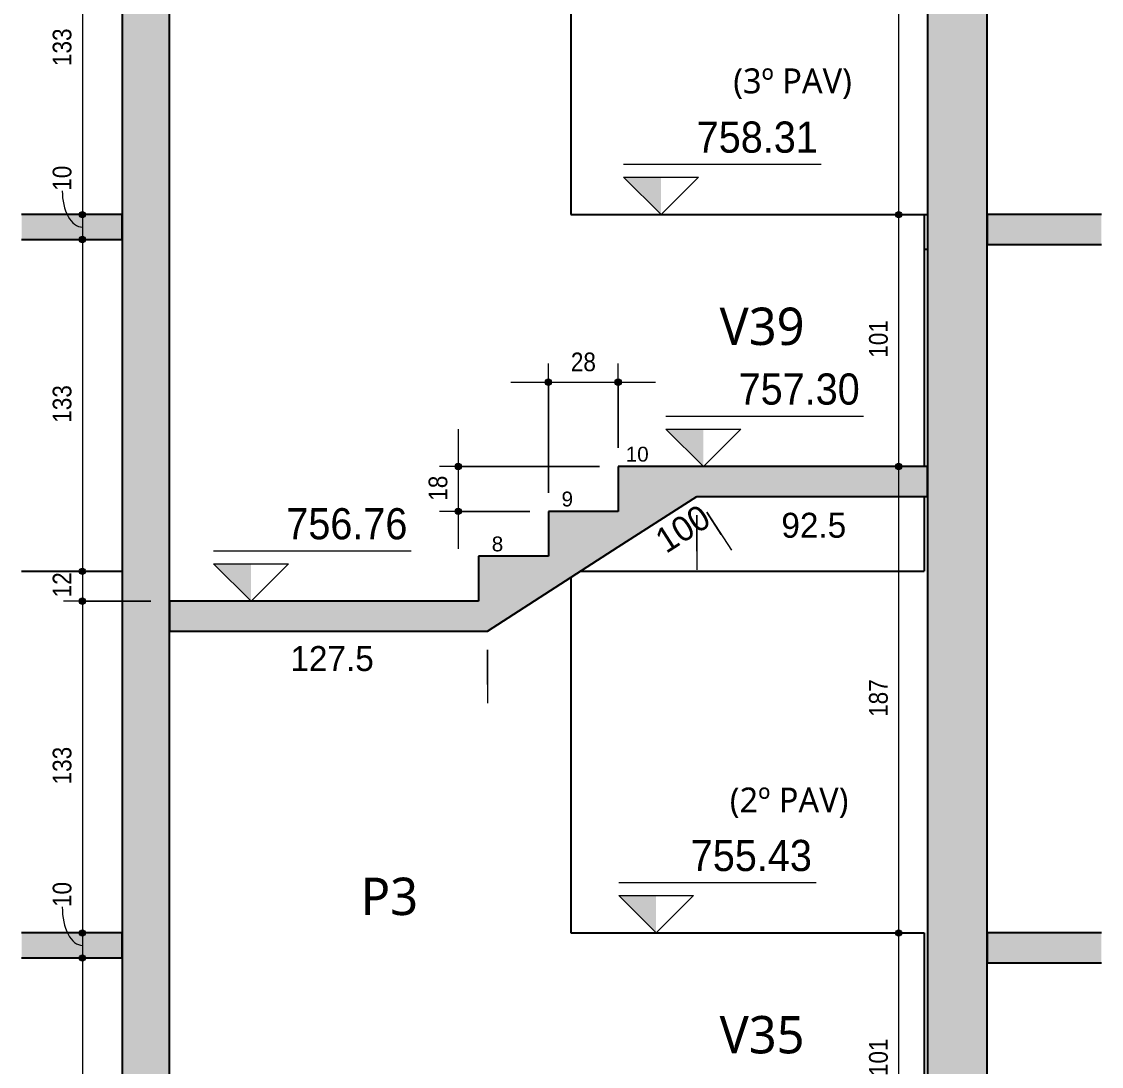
# Model space of a CAD drawing. Header units: centimetres. Extents: x -2136 to 34701, y -1430 to 84208.
# Drawn here: x 29705 to 30138.1, y 75489.5 to 75908.4 of the extents above; entities that cross this region are included whole.
import ezdxf

# ---------------------------------------------------------------- set-up
doc = ezdxf.new("R2010")
doc.units = ezdxf.units.CM
for name, color, linetype, lineweight in [('A-ANNO-DIMS', 7, 'Continuous', 9), ('A-ANNO-DIMS-50', 7, 'Continuous', 9), ('A-FLOR', 7, 'Continuous', 18), ('G-ANNO-DIMS', 7, 'Continuous', 9), ('G-ANNO-TEXT', 7, 'Continuous', 9), ('S-BEAM', 7, 'Continuous', 18), ('S-BEAM-IDEN', 7, 'Continuous', 9), ('S-COLS', 7, 'Continuous', 18), ('S-COLS-IDEN', 7, 'Continuous', 9), ('S-STRS', 7, 'Continuous', 18), ('S-STRS-ANNO', 7, 'Continuous', 18)]:
    doc.layers.add(name, color=color, linetype=linetype, lineweight=lineweight)
doc.styles.add('Arial', font='arial.ttf', dxfattribs={"height": 5.953125})
doc.styles.add('Fira Sans', font='FiraSans-Regular.ttf', dxfattribs={"width": 0.95, "height": 12.5})
doc.styles.add('Fira Sans_1', font='FiraSans-Regular.ttf', dxfattribs={"height": 10})
doc.styles.add('Fira Sans_2', font='FiraSans-Regular.ttf', dxfattribs={"width": 0.9, "height": 7.5})
doc.styles.add('Gadugi', font='gadugi.ttf', dxfattribs={"height": 15})
doc.styles.add('Gadugi_1', font='gadugi.ttf', dxfattribs={"height": 10})
doc.dimstyles.new('PED_R80_1_5mm_ACIMA_As_ESQ__R00_1', dxfattribs={"dimscale": 30.48, "dimtxt": 10.229846, "dimasz": 0.328084, "dimexe": 0.246063, "dimexo": 0.246063, "dimgap": 0.049213, "dimtad": 1, "dimdec": 1, "dimrnd": 0.5, "dimdsep": 46, "dimtxsty": 'Fira Sans_2', "dimblk1": 'DOTSMALL', "dimblk2": 'DOTSMALL', "dimsah": 1, "dimcen": 0.09, "dimdle": 0.492126, "dimazin": 0, "dimtfac": 1, "dimtdec": 4, "dimtix": 1, "dimtmove": 1, "dimatfit": 3, "dimfxl": 1, "dimtvp": 1, "dimtolj": 1, "dimtzin": 0, "dimarcsym": 2})
doc.dimstyles.new('PED_R80_1_5mm_ACIMA_As_ESQ__R00_4', dxfattribs={"dimscale": 30.48, "dimtxt": 10.229846, "dimasz": 0.328084, "dimexe": 0.246063, "dimexo": 0.246063, "dimgap": 0.049213, "dimtad": 1, "dimdec": 1, "dimrnd": 0.5, "dimdsep": 46, "dimtxsty": 'Fira Sans_2', "dimblk1": 'DOTSMALL', "dimblk2": 'DOTSMALL', "dimsah": 1, "dimcen": 0.09, "dimdle": 0.492126, "dimazin": 0, "dimtfac": 1, "dimtdec": 4, "dimtix": 1, "dimtmove": 0, "dimatfit": 3, "dimfxl": 1, "dimtvp": 1, "dimtolj": 1, "dimtzin": 0, "dimarcsym": 2})
doc.dimstyles.new('PED_R80_2_0mm_ACIMA_As_ESQ__SEM_LINHA_R00_1', dxfattribs={"dimscale": 30.48, "dimtxt": 13.639794, "dimasz": 0.04101, "dimexe": 0.246063, "dimexo": 0.246063, "dimgap": 0.049213, "dimtad": 0, "dimjust": 2, "dimdec": 1, "dimrnd": 0.5, "dimdsep": 46, "dimtxsty": 'Fira Sans_1', "dimblk1": 'NONE', "dimblk2": 'DOTSMALL', "dimsah": 1, "dimcen": 0.09, "dimdle": 0.492126, "dimse1": 1, "dimsd1": 1, "dimsd2": 1, "dimazin": 0, "dimtfac": 1, "dimtdec": 4, "dimtix": 1, "dimtmove": 2, "dimatfit": 3, "dimfxl": 1, "dimtvp": 1, "dimtolj": 1, "dimtzin": 0, "dimarcsym": 2})

# ---------------------------------------------------------------- blocks, each defined once
blk = doc.blocks.new('Elevações de ponto - SIMBOLO DE NÍVEL-CORTE-2219088-CT 009 K - CORTE E2-E2')
at = {"layer": 'G-ANNO-DIMS'}
blk.add_hatch(color=256, dxfattribs=at).paths.add_polyline_path([(375.2, 73817.56), (375.2, 73802.56), (360.2, 73817.56)], flags=0)
for p, q in [((439.39, 73822.65), (360.2, 73822.65)), ((375.2, 73802.56), (360.2, 73817.56)), ((360.2, 73817.56), (390.2, 73817.56)), ((390.2, 73817.56), (375.2, 73802.56))]:
    blk.add_line(p, q, dxfattribs=at)
blk = doc.blocks.new('DIMBLOCK888-CT 009 K - CORTE E2-E2')
at = {"layer": 'A-ANNO-DIMS-50', "true_color": 0x000032}
h = blk.add_hatch(color=178, dxfattribs=at)
edge = h.paths.add_edge_path(flags=0)
edge.add_arc((29729.35, 75964), 1.25, 0, 360)
h = blk.add_hatch(color=178, dxfattribs=at)
edge = h.paths.add_edge_path(flags=0)
edge.add_arc((29729.35, 75831), 1.25, 0, 360)
at = {"layer": 'A-ANNO-DIMS-50', "color": 178, "true_color": 0x000032}
for p, q in [((29756.76, 75964), (29721.85, 75964)), ((29729.35, 75964), (29729.35, 75831)), ((29729.35, 75964), (29756.76, 75964)), ((29723.61, 75831), (29736.85, 75831)), ((29729.35, 75831), (29723.61, 75831))]:
    blk.add_line(p, q, dxfattribs=at)
for centre in [(29729.35, 75964), (29729.35, 75831)]:
    blk.add_circle(centre, 1.25, dxfattribs=at)
at = {"layer": 'A-ANNO-DIMS-50', "color": 0, "insert": (29717.46, 75890.55), "char_height": 7.5, "width": 16.6825, "attachment_point": 1, "rotation": 90, "line_spacing_factor": 1.049215, "style": 'Fira Sans_2'}
blk.add_mtext('133', dxfattribs=at)
blk = doc.blocks.new('_DotSmall')
at = {"color": 0, "linetype": 'ByBlock', "const_width": 0.5}
blk.add_lwpolyline([(-0.0625, 0, 1), (0.0625, 0, 1)], format="xyb", close=True, dxfattribs=at)
blk = doc.blocks.new('DIMBLOCK889-CT 009 K - CORTE E2-E2')
at = {"layer": 'A-ANNO-DIMS-50', "true_color": 0x000032}
h = blk.add_hatch(color=178, dxfattribs=at)
edge = h.paths.add_edge_path(flags=0)
edge.add_arc((29729.35, 75831), 1.25, 0, 360)
h = blk.add_hatch(color=178, dxfattribs=at)
edge = h.paths.add_edge_path(flags=0)
edge.add_arc((29729.35, 75821), 1.25, 0, 360)
at = {"layer": 'A-ANNO-DIMS-50', "color": 178, "true_color": 0x000032}
for p, q in [((29723.61, 75831), (29736.85, 75831)), ((29729.35, 75831), (29723.61, 75831)), ((29729.35, 75831), (29729.35, 75821)), ((29723.61, 75821), (29736.85, 75821)), ((29729.35, 75821), (29723.61, 75821))]:
    blk.add_line(p, q, dxfattribs=at)
for centre in [(29729.35, 75831), (29729.35, 75821)]:
    blk.add_circle(centre, 1.25, dxfattribs=at)
blk.add_ellipse((29729.35, 75840.55), major_axis=(0, 14.55), ratio=0.55396, start_param=1.570796, end_param=3.141593, dxfattribs=at)
at = {"layer": 'A-ANNO-DIMS-50', "color": 0, "insert": (29717.46, 75840.55), "char_height": 7.5, "width": 11.4889, "attachment_point": 1, "rotation": 90, "line_spacing_factor": 1.049215, "style": 'Fira Sans_2'}
blk.add_mtext('10', dxfattribs=at)
blk = doc.blocks.new('DIMBLOCK890-CT 009 K - CORTE E2-E2')
at = {"layer": 'A-ANNO-DIMS-50', "true_color": 0x000032}
h = blk.add_hatch(color=178, dxfattribs=at)
edge = h.paths.add_edge_path(flags=0)
edge.add_arc((29729.35, 75821), 1.25, 0, 360)
h = blk.add_hatch(color=178, dxfattribs=at)
edge = h.paths.add_edge_path(flags=0)
edge.add_arc((29729.35, 75688), 1.25, 0, 360)
at = {"layer": 'A-ANNO-DIMS-50', "color": 178, "true_color": 0x000032}
for p, q in [((29723.61, 75821), (29736.85, 75821)), ((29729.35, 75821), (29723.61, 75821)), ((29729.35, 75821), (29729.35, 75688)), ((29723.61, 75688), (29736.85, 75688)), ((29729.35, 75688), (29723.61, 75688))]:
    blk.add_line(p, q, dxfattribs=at)
for centre in [(29729.35, 75821), (29729.35, 75688)]:
    blk.add_circle(centre, 1.25, dxfattribs=at)
at = {"layer": 'A-ANNO-DIMS-50', "color": 0, "insert": (29717.46, 75747.55), "char_height": 7.5, "width": 16.6825, "attachment_point": 1, "rotation": 90, "line_spacing_factor": 1.049215, "style": 'Fira Sans_2'}
blk.add_mtext('133', dxfattribs=at)
blk = doc.blocks.new('DIMBLOCK891-CT 009 K - CORTE E2-E2')
at = {"layer": 'A-ANNO-DIMS-50', "true_color": 0x000032}
h = blk.add_hatch(color=178, dxfattribs=at)
edge = h.paths.add_edge_path(flags=0)
edge.add_arc((29729.35, 75688), 1.25, 0, 360)
h = blk.add_hatch(color=178, dxfattribs=at)
edge = h.paths.add_edge_path(flags=0)
edge.add_arc((29729.35, 75676), 1.25, 0, 360)
at = {"layer": 'A-ANNO-DIMS-50', "color": 178, "true_color": 0x000032}
for p, q in [((29723.61, 75688), (29736.85, 75688)), ((29729.35, 75688), (29723.61, 75688)), ((29729.35, 75688), (29729.35, 75676)), ((29756.76, 75676), (29721.85, 75676)), ((29729.35, 75676), (29756.76, 75676))]:
    blk.add_line(p, q, dxfattribs=at)
for centre in [(29729.35, 75688), (29729.35, 75676)]:
    blk.add_circle(centre, 1.25, dxfattribs=at)
at = {"layer": 'A-ANNO-DIMS-50', "color": 0, "insert": (29717.46, 75677.54), "char_height": 7.5, "width": 10.702, "attachment_point": 1, "rotation": 90, "line_spacing_factor": 1.049215, "style": 'Fira Sans_2'}
blk.add_mtext('12', dxfattribs=at)
blk = doc.blocks.new('DIMBLOCK892-CT 009 K - CORTE E2-E2')
at = {"layer": 'A-ANNO-DIMS-50', "true_color": 0x000032}
h = blk.add_hatch(color=178, dxfattribs=at)
edge = h.paths.add_edge_path(flags=0)
edge.add_arc((29729.35, 75676), 1.25, 0, 360)
h = blk.add_hatch(color=178, dxfattribs=at)
edge = h.paths.add_edge_path(flags=0)
edge.add_arc((29729.35, 75543.01), 1.25, 0, 360)
at = {"layer": 'A-ANNO-DIMS-50', "color": 178, "true_color": 0x000032}
for p, q in [((29756.76, 75676), (29721.85, 75676)), ((29729.35, 75676), (29729.35, 75543.01)), ((29729.35, 75676), (29756.76, 75676)), ((29723.61, 75543.01), (29736.85, 75543.01)), ((29729.35, 75543.01), (29723.61, 75543.01))]:
    blk.add_line(p, q, dxfattribs=at)
for centre in [(29729.35, 75676), (29729.35, 75543.01)]:
    blk.add_circle(centre, 1.25, dxfattribs=at)
at = {"layer": 'A-ANNO-DIMS-50', "color": 0, "insert": (29717.46, 75602.55), "char_height": 7.5, "width": 16.6825, "attachment_point": 1, "rotation": 90, "line_spacing_factor": 1.049215, "style": 'Fira Sans_2'}
blk.add_mtext('133', dxfattribs=at)
blk = doc.blocks.new('DIMBLOCK893-CT 009 K - CORTE E2-E2')
at = {"layer": 'A-ANNO-DIMS-50', "true_color": 0x000032}
h = blk.add_hatch(color=178, dxfattribs=at)
edge = h.paths.add_edge_path(flags=0)
edge.add_arc((29729.35, 75543.01), 1.25, 0, 360)
h = blk.add_hatch(color=178, dxfattribs=at)
edge = h.paths.add_edge_path(flags=0)
edge.add_arc((29729.35, 75533), 1.25, 0, 360)
at = {"layer": 'A-ANNO-DIMS-50', "color": 178, "true_color": 0x000032}
for p, q in [((29723.61, 75543.01), (29736.85, 75543.01)), ((29729.35, 75543.01), (29723.61, 75543.01)), ((29729.35, 75543.01), (29729.35, 75533)), ((29729.35, 75533), (29723.61, 75533)), ((29723.61, 75533), (29736.85, 75533))]:
    blk.add_line(p, q, dxfattribs=at)
for centre in [(29729.35, 75543.01), (29729.35, 75533)]:
    blk.add_circle(centre, 1.25, dxfattribs=at)
blk.add_ellipse((29729.35, 75553.4), major_axis=(0, 15.4), ratio=0.523381, start_param=1.570796, end_param=3.141593, dxfattribs=at)
at = {"layer": 'A-ANNO-DIMS-50', "color": 0, "insert": (29717.46, 75553.4), "char_height": 7.5, "width": 11.4889, "attachment_point": 1, "rotation": 90, "line_spacing_factor": 1.049215, "style": 'Fira Sans_2'}
blk.add_mtext('10', dxfattribs=at)
blk = doc.blocks.new('DIMBLOCK894-CT 009 K - CORTE E2-E2')
at = {"layer": 'A-ANNO-DIMS-50', "true_color": 0x000032}
h = blk.add_hatch(color=178, dxfattribs=at)
edge = h.paths.add_edge_path(flags=0)
edge.add_arc((29729.35, 75533), 1.25, 0, 360)
h = blk.add_hatch(color=178, dxfattribs=at)
edge = h.paths.add_edge_path(flags=0)
edge.add_arc((29729.35, 75400.01), 1.25, 0, 360)
at = {"layer": 'A-ANNO-DIMS-50', "color": 178, "true_color": 0x000032}
for p, q in [((29729.35, 75533), (29723.61, 75533)), ((29723.61, 75533), (29736.85, 75533)), ((29729.35, 75533), (29729.35, 75400.01)), ((29723.61, 75400.01), (29736.85, 75400.01)), ((29729.35, 75400.01), (29723.61, 75400.01))]:
    blk.add_line(p, q, dxfattribs=at)
for centre in [(29729.35, 75533), (29729.35, 75400.01)]:
    blk.add_circle(centre, 1.25, dxfattribs=at)
at = {"layer": 'A-ANNO-DIMS-50', "color": 0, "insert": (29717.46, 75459.55), "char_height": 7.5, "width": 16.6825, "attachment_point": 1, "rotation": 90, "line_spacing_factor": 1.049215, "style": 'Fira Sans_2'}
blk.add_mtext('133', dxfattribs=at)
blk = doc.blocks.new('DIMBLOCK925-CT 009 K - CORTE E2-E2')
at = {"layer": 'A-ANNO-DIMS-50', "true_color": 0x000032}
h = blk.add_hatch(color=178, dxfattribs=at)
edge = h.paths.add_edge_path(flags=0)
edge.add_arc((29916.26, 75763.8), 1.25, 0, 360)
h = blk.add_hatch(color=178, dxfattribs=at)
edge = h.paths.add_edge_path(flags=0)
edge.add_arc((29944.26, 75763.8), 1.25, 0, 360)
at = {"layer": 'A-ANNO-DIMS-50', "color": 178, "true_color": 0x000032}
for p, q in [((29916.26, 75719.5), (29916.26, 75771.3)), ((29944.26, 75737.5), (29944.26, 75771.3)), ((29901.26, 75763.8), (29959.26, 75763.8)), ((29916.26, 75763.8), (29916.26, 75719.5)), ((29944.26, 75763.8), (29944.26, 75737.5))]:
    blk.add_line(p, q, dxfattribs=at)
for centre in [(29916.26, 75763.8), (29944.26, 75763.8)]:
    blk.add_circle(centre, 1.25, dxfattribs=at)
at = {"layer": 'A-ANNO-DIMS-50', "color": 0, "insert": (29925.28, 75775.69), "char_height": 7.5, "width": 11.9611, "attachment_point": 1, "line_spacing_factor": 1.049215, "style": 'Fira Sans_2'}
blk.add_mtext('28', dxfattribs=at)
blk = doc.blocks.new('DIMBLOCK926-CT 009 K - CORTE E2-E2')
at = {"layer": 'A-ANNO-DIMS-50', "true_color": 0x000032}
h = blk.add_hatch(color=178, dxfattribs=at)
edge = h.paths.add_edge_path(flags=0)
edge.add_arc((29880.1, 75730), 1.25, 0, 360)
h = blk.add_hatch(color=178, dxfattribs=at)
edge = h.paths.add_edge_path(flags=0)
edge.add_arc((29880.1, 75712), 1.25, 0, 360)
at = {"layer": 'A-ANNO-DIMS-50', "color": 178, "true_color": 0x000032}
for p, q in [((29880.1, 75745), (29880.1, 75697)), ((29936.76, 75730), (29872.6, 75730)), ((29880.1, 75730), (29936.76, 75730)), ((29908.76, 75712), (29872.6, 75712)), ((29880.1, 75712), (29908.76, 75712))]:
    blk.add_line(p, q, dxfattribs=at)
for centre in [(29880.1, 75730), (29880.1, 75712)]:
    blk.add_circle(centre, 1.25, dxfattribs=at)
at = {"layer": 'A-ANNO-DIMS-50', "color": 0, "insert": (29868.22, 75716.28), "char_height": 7.5, "width": 11.3315, "attachment_point": 1, "rotation": 90, "line_spacing_factor": 1.049215, "style": 'Fira Sans_2'}
blk.add_mtext('18', dxfattribs=at)
blk = doc.blocks.new('DIMBLOCK952-CT 009 K - CORTE E2-E2')
at = {"layer": 'A-ANNO-DIMS-50', "color": 7, "true_color": 0xffffff}
for p, q in [((29975.79, 75710.5), (29975.79, 75688.59)), ((29975.79, 75696.09), (29975.79, 75710.5))]:
    blk.add_line(p, q, dxfattribs=at)
at = {"layer": 'A-ANNO-DIMS-50', "color": 0, "insert": (30009.7, 75711.44), "char_height": 10, "width": 30.8469, "attachment_point": 1, "line_spacing_factor": 1.049215, "style": 'Fira Sans_1'}
blk.add_mtext('92.5', dxfattribs=at)
blk = doc.blocks.new('_None')
blk = doc.blocks.new('DIMBLOCK954-CT 009 K - CORTE E2-E2')
at = {"layer": 'A-ANNO-DIMS-50', "color": 7, "true_color": 0xffffff}
for p, q in [((29891.79, 75656.5), (29891.79, 75635.16)), ((29891.79, 75642.66), (29891.79, 75656.5))]:
    blk.add_line(p, q, dxfattribs=at)
at = {"layer": 'A-ANNO-DIMS-50', "color": 0, "insert": (29812.78, 75658.01), "char_height": 10, "width": 36.9324, "attachment_point": 1, "line_spacing_factor": 1.049215, "style": 'Fira Sans_1'}
blk.add_mtext('127.5', dxfattribs=at)
blk = doc.blocks.new('DIMBLOCK956-CT 009 K - CORTE E2-E2')
at = {"layer": 'A-ANNO-DIMS-50', "color": 7, "true_color": 0xffffff}
for p, q in [((29979.84, 75711.69), (29989.65, 75696.43)), ((29985.6, 75702.74), (29979.84, 75711.69))]:
    blk.add_line(p, q, dxfattribs=at)
at = {"layer": 'A-ANNO-DIMS-50', "color": 0, "insert": (29958.05, 75703.28), "char_height": 10, "width": 26.8599, "attachment_point": 1, "rotation": 32.7352, "line_spacing_factor": 1.049215, "style": 'Fira Sans_1'}
blk.add_mtext('100', dxfattribs=at)
blk = doc.blocks.new('DIMBLOCK993-CT 009 K - CORTE E2-E2')
at = {"layer": 'A-ANNO-DIMS-50', "true_color": 0x000032}
h = blk.add_hatch(color=178, dxfattribs=at)
edge = h.paths.add_edge_path(flags=0)
edge.add_arc((30056.75, 76018), 1.25, 0, 360)
h = blk.add_hatch(color=178, dxfattribs=at)
edge = h.paths.add_edge_path(flags=0)
edge.add_arc((30056.75, 75831), 1.25, 0, 360)
at = {"layer": 'A-ANNO-DIMS-50', "color": 178, "true_color": 0x000032}
for p, q in [((30051.02, 76018), (30064.25, 76018)), ((30056.75, 76018), (30051.02, 76018)), ((30056.75, 76018), (30056.75, 75831)), ((30051.02, 75831), (30064.25, 75831)), ((30056.75, 75831), (30051.02, 75831))]:
    blk.add_line(p, q, dxfattribs=at)
for centre in [(30056.75, 76018), (30056.75, 75831)]:
    blk.add_circle(centre, 1.25, dxfattribs=at)
at = {"layer": 'A-ANNO-DIMS-50', "color": 0, "insert": (30044.86, 75917.61), "char_height": 7.5, "width": 16.5251, "attachment_point": 1, "rotation": 90, "line_spacing_factor": 1.049215, "style": 'Fira Sans_2'}
blk.add_mtext('187', dxfattribs=at)
blk = doc.blocks.new('DIMBLOCK994-CT 009 K - CORTE E2-E2')
at = {"layer": 'A-ANNO-DIMS-50', "true_color": 0x000032}
h = blk.add_hatch(color=178, dxfattribs=at)
edge = h.paths.add_edge_path(flags=0)
edge.add_arc((30056.75, 75831), 1.25, 0, 360)
h = blk.add_hatch(color=178, dxfattribs=at)
edge = h.paths.add_edge_path(flags=0)
edge.add_arc((30056.75, 75730), 1.25, 0, 360)
at = {"layer": 'A-ANNO-DIMS-50', "color": 178, "true_color": 0x000032}
for p, q in [((30051.02, 75831), (30064.25, 75831)), ((30056.75, 75831), (30051.02, 75831)), ((30056.75, 75831), (30056.75, 75730)), ((30051.02, 75730), (30064.25, 75730)), ((30056.75, 75730), (30051.02, 75730))]:
    blk.add_line(p, q, dxfattribs=at)
for centre in [(30056.75, 75831), (30056.75, 75730)]:
    blk.add_circle(centre, 1.25, dxfattribs=at)
at = {"layer": 'A-ANNO-DIMS-50', "color": 0, "insert": (30044.86, 75773.62), "char_height": 7.5, "width": 16.5251, "attachment_point": 1, "rotation": 90, "line_spacing_factor": 1.049215, "style": 'Fira Sans_2'}
blk.add_mtext('101', dxfattribs=at)
blk = doc.blocks.new('DIMBLOCK995-CT 009 K - CORTE E2-E2')
at = {"layer": 'A-ANNO-DIMS-50', "true_color": 0x000032}
h = blk.add_hatch(color=178, dxfattribs=at)
edge = h.paths.add_edge_path(flags=0)
edge.add_arc((30056.75, 75730), 1.25, 0, 360)
h = blk.add_hatch(color=178, dxfattribs=at)
edge = h.paths.add_edge_path(flags=0)
edge.add_arc((30056.75, 75543.01), 1.25, 0, 360)
at = {"layer": 'A-ANNO-DIMS-50', "color": 178, "true_color": 0x000032}
for p, q in [((30051.02, 75730), (30064.25, 75730)), ((30056.75, 75730), (30051.02, 75730)), ((30056.75, 75730), (30056.75, 75543.01)), ((30051.02, 75543.01), (30064.25, 75543.01)), ((30056.75, 75543.01), (30051.02, 75543.01))]:
    blk.add_line(p, q, dxfattribs=at)
for centre in [(30056.75, 75730), (30056.75, 75543.01)]:
    blk.add_circle(centre, 1.25, dxfattribs=at)
at = {"layer": 'A-ANNO-DIMS-50', "color": 0, "insert": (30044.86, 75629.62), "char_height": 7.5, "width": 16.5251, "attachment_point": 1, "rotation": 90, "line_spacing_factor": 1.049215, "style": 'Fira Sans_2'}
blk.add_mtext('187', dxfattribs=at)
blk = doc.blocks.new('DIMBLOCK996-CT 009 K - CORTE E2-E2')
at = {"layer": 'A-ANNO-DIMS-50', "true_color": 0x000032}
h = blk.add_hatch(color=178, dxfattribs=at)
edge = h.paths.add_edge_path(flags=0)
edge.add_arc((30056.75, 75543.01), 1.25, 0, 360)
h = blk.add_hatch(color=178, dxfattribs=at)
edge = h.paths.add_edge_path(flags=0)
edge.add_arc((30056.75, 75442), 1.25, 0, 360)
at = {"layer": 'A-ANNO-DIMS-50', "color": 178, "true_color": 0x000032}
for p, q in [((30051.02, 75543.01), (30064.25, 75543.01)), ((30056.75, 75543.01), (30051.02, 75543.01)), ((30056.75, 75543.01), (30056.75, 75442)), ((30051.02, 75442), (30064.25, 75442)), ((30056.75, 75442), (30051.02, 75442))]:
    blk.add_line(p, q, dxfattribs=at)
for centre in [(30056.75, 75543.01), (30056.75, 75442)]:
    blk.add_circle(centre, 1.25, dxfattribs=at)
at = {"layer": 'A-ANNO-DIMS-50', "color": 0, "insert": (30044.86, 75485.62), "char_height": 7.5, "width": 16.5251, "attachment_point": 1, "rotation": 90, "line_spacing_factor": 1.049215, "style": 'Fira Sans_2'}
blk.add_mtext('101', dxfattribs=at)

msp = doc.modelspace()

# ---------------------------------------------------------------- hatches: boundary and pattern name
at = {"layer": 'A-FLOR', "true_color": 0xa6a6a6}
for points in [[(29745.26, 75821), (29745.26, 75831), (29704.99, 75831), (29704.99, 75821)], [(30138.06, 75819), (30138.06, 75831), (30092.26, 75831), (30092.26, 75819)], [(29745.26, 75533), (29745.26, 75543), (29704.99, 75543), (29704.99, 75533), (29707.13, 75533)], [(30138.06, 75531), (30138.06, 75543), (30092.26, 75543), (30092.26, 75531)]]:
    msp.add_hatch(color=253, dxfattribs=at).paths.add_polyline_path(points, flags=0)
at = {"layer": 'S-COLS', "true_color": 0xa6a6a6}
for points in [[(29764.26, 75831), (29764.26, 76119), (29745.26, 76119), (29745.26, 75831)], [(30068.26, 75831), (30092.26, 75831), (30092.26, 76119), (30068.26, 76119), (30068.26, 75864.27)], [(29745.26, 75543), (29764.26, 75543), (29764.26, 75831), (29745.26, 75831), (29745.26, 75646.51)], [(30068.26, 75543), (30092.26, 75543), (30092.26, 75831), (30068.26, 75831), (30068.26, 75646.51)], [(29764.26, 75255), (29764.26, 75543), (29745.26, 75543), (29745.26, 75255)], [(30088.52, 75255), (30092.26, 75255), (30092.26, 75543), (30068.26, 75543), (30068.26, 75255)]]:
    msp.add_hatch(color=253, dxfattribs=at).paths.add_polyline_path(points, flags=0)
at = {"layer": 'S-STRS', "true_color": 0xa6a6a6}
for points in [[(29944.26, 75697.74), (29975.79, 75718), (30068.26, 75718), (30068.26, 75730), (29944.26, 75730), (29944.26, 75705.11)], [(29891.79, 75664), (29944.26, 75697.74), (29944.26, 75712), (29916.26, 75712), (29916.26, 75694), (29888.26, 75694), (29888.26, 75664)], [(29888.26, 75664), (29888.26, 75676), (29764.26, 75676), (29764.26, 75664)]]:
    msp.add_hatch(color=253, dxfattribs=at).paths.add_polyline_path(points, flags=0)

# ---------------------------------------------------------------- linework, layer by layer
at = {"layer": 'A-FLOR', "lineweight": 25}
for p, q in [((29745.26, 75831), (29704.99, 75831)), ((29745.26, 75821), (29745.26, 75831)), ((30066.99, 75831), (30068.26, 75831)), ((30138.06, 75831), (30092.26, 75831)), ((30092.26, 75831), (30092.26, 75819)), ((29704.99, 75821), (29745.26, 75821)), ((30092.26, 75819), (30138.06, 75819)), ((30068.26, 75817), (30066.99, 75817)), ((29745.26, 75543), (29704.99, 75543)), ((29745.26, 75533), (29745.26, 75543)), ((30138.06, 75543), (30092.26, 75543)), ((30092.26, 75543), (30092.26, 75531)), ((29704.99, 75533), (29745.26, 75533)), ((30092.26, 75531), (30138.06, 75531))]:
    msp.add_line(p, q, dxfattribs=at)
at = {"layer": 'S-BEAM', "lineweight": 25}
for p, q in [((29925.26, 75831), (30066.99, 75831)), ((30066.99, 75831), (30066.99, 75730)), ((30066.99, 75718), (30066.99, 75688)), ((29704.99, 75688), (29745.26, 75688)), ((29929.13, 75688), (30066.99, 75688)), ((29925.26, 75543), (30066.99, 75543)), ((30066.99, 75543), (30066.99, 75442))]:
    msp.add_line(p, q, dxfattribs=at)
at = {"layer": 'S-COLS', "lineweight": 25}
for p, q in [((29764.26, 75831), (29764.26, 76119)), ((30068.26, 76119), (30068.26, 75831)), ((29745.26, 76109), (29745.26, 75831)), ((30092.26, 75831), (30092.26, 76107)), ((29925.26, 75973.52), (29925.26, 75831)), ((29745.26, 75831), (29745.26, 75821)), ((29764.26, 75543), (29764.26, 75831)), ((30068.26, 75831), (30068.26, 75543)), ((30092.26, 75819), (30092.26, 75831)), ((29745.26, 75821), (29745.26, 75543)), ((30092.26, 75543), (30092.26, 75819)), ((29925.26, 75685.52), (29925.26, 75543)), ((29745.26, 75543), (29745.26, 75533)), ((29764.26, 75255), (29764.26, 75543)), ((30068.26, 75543), (30068.26, 75255)), ((30092.26, 75531), (30092.26, 75543)), ((29745.26, 75533), (29745.26, 75255)), ((30092.26, 75255), (30092.26, 75531))]:
    msp.add_line(p, q, dxfattribs=at)
at = {"layer": 'S-STRS', "lineweight": 25}
for p, q in [((30068.26, 75730), (29944.26, 75730)), ((29944.26, 75730), (29944.26, 75712)), ((30068.26, 75718), (30068.26, 75730)), ((29944.26, 75697.74), (29975.79, 75718)), ((29975.79, 75718), (30068.26, 75718)), ((29944.26, 75712), (29916.26, 75712)), ((29916.26, 75712), (29916.26, 75694)), ((29891.79, 75664), (29944.26, 75697.74)), ((29916.26, 75694), (29888.26, 75694)), ((29888.26, 75694), (29888.26, 75676)), ((29888.26, 75676), (29764.26, 75676)), ((29764.26, 75676), (29764.26, 75664)), ((29764.26, 75664), (29888.26, 75664)), ((29888.26, 75664), (29891.79, 75664))]:
    msp.add_line(p, q, dxfattribs=at)

# ---------------------------------------------------------------- block references
at = {"layer": 'G-ANNO-DIMS'}
for p in [(29586.24, 2028.44), (29603.23, 1927.45), (29421.8, 1873.45), (29584.29, 1740.45)]:
    msp.add_blockref('Elevações de ponto - SIMBOLO DE NÍVEL-CORTE-2219088-CT 009 K - CORTE E2-E2', p, dxfattribs=at)

# ---------------------------------------------------------------- texts
at = {"layer": 'G-ANNO-DIMS', "char_height": 12.5, "attachment_point": 1, "line_spacing_factor": 1.049215, "style": 'Fira Sans'}
for s, insert, width in [('758.31', (29975.76, 75868.31), 55.6476), ('757.30', (29992.57, 75767.31), 56.0567), ('756.76', (29811.15, 75713.31), 56.0567), ('755.43', (29973.38, 75580.31), 56.6705)]:
    msp.add_mtext(s, dxfattribs=dict(at, insert=insert, width=width))
at = {"layer": 'G-ANNO-TEXT', "char_height": 10, "width": 63.7342, "attachment_point": 1, "style": 'Gadugi_1'}
for s, insert in [('(3º PAV)', (29990.42, 75889.6)), ('(2º PAV)', (29989.04, 75601.3))]:
    msp.add_mtext(s, dxfattribs=dict(at, insert=insert))
at = {"layer": 'S-BEAM-IDEN', "char_height": 15, "width": 44.0928, "attachment_point": 1, "style": 'Gadugi'}
for s, insert in [('V39', (29984.92, 75793.71)), ('V35', (29984.92, 75509.71))]:
    msp.add_mtext(s, dxfattribs=dict(at, insert=insert))
at = {"layer": 'S-COLS-IDEN', "insert": (29841.01, 75565.17), "char_height": 15, "width": 28.4599, "attachment_point": 1, "style": 'Gadugi'}
msp.add_mtext('P3', dxfattribs=at)
at = {"layer": 'S-STRS-ANNO', "attachment_point": 1, "line_spacing_factor": 0.941778, "style": 'Arial'}
for s, insert, char_height, width in [('10', (29947.25, 75737.92), 5.953, 10.9888), ('9', (29921.54, 75719.93), 5.95, 5.4944), ('8', (29893.54, 75701.93), 5.95, 5.4944)]:
    msp.add_mtext(s, dxfattribs=dict(at, insert=insert, char_height=char_height, width=width))

# ---------------------------------------------------------------- dimensions: what is measured, and where the dimension line sits
at = {"layer": 'A-ANNO-DIMS', "color": 178, "true_color": 0x000032}
for base, p1, p2, override, picture, middle in [((30056.75, 75831), (30058.52, 76018), (30058.52, 75831), {"dimpost": '<>', "dimfxl": 187}, 'DIMBLOCK993-CT 009 K - CORTE E2-E2', (30051.43, 75924.5)), ((29729.35, 75831), (29764.26, 75964), (29731.11, 75831), {"dimpost": '<>', "dimfxl": 137.068508}, 'DIMBLOCK888-CT 009 K - CORTE E2-E2', (29724.03, 75897.5)), ((30056.75, 75730), (30058.52, 75831), (30058.52, 75730), {"dimpost": '<>', "dimfxl": 100.998125}, 'DIMBLOCK994-CT 009 K - CORTE E2-E2', (30051.43, 75780.5)), ((29729.35, 75688), (29731.11, 75821), (29731.11, 75688), {"dimpost": '<>', "dimfxl": 133}, 'DIMBLOCK890-CT 009 K - CORTE E2-E2', (29724.03, 75754.5)), ((29880.1, 75712), (29944.26, 75730), (29916.26, 75712), {"dimpost": '<>', "dimfxl": 33.286465}, 'DIMBLOCK926-CT 009 K - CORTE E2-E2', (29874.79, 75721)), ((30056.75, 75543), (30058.52, 75730), (30058.52, 75543), {"dimpost": '<>', "dimfxl": 186.996875}, 'DIMBLOCK995-CT 009 K - CORTE E2-E2', (30051.43, 75636.5)), ((29729.35, 75676), (29731.11, 75688), (29764.26, 75676), {"dimpost": '<>', "dimfxl": 35.252071}, 'DIMBLOCK891-CT 009 K - CORTE E2-E2', (29724.1, 75682)), ((29729.35, 75543), (29764.26, 75676), (29731.11, 75543), {"dimpost": '<>', "dimfxl": 137.066386}, 'DIMBLOCK892-CT 009 K - CORTE E2-E2', (29724.03, 75609.5)), ((30056.75, 75442), (30058.52, 75543), (30058.52, 75442), {"dimpost": '<>', "dimfxl": 101}, 'DIMBLOCK996-CT 009 K - CORTE E2-E2', (30051.43, 75492.51)), ((29729.35, 75400.01), (29731.11, 75533), (29731.11, 75400.01), {"dimpost": '<>', "dimfxl": 133}, 'DIMBLOCK894-CT 009 K - CORTE E2-E2', (29724.03, 75466.51))]:
    dim = msp.add_linear_dim(base=base, p1=p1, p2=p2, angle=90, dimstyle='PED_R80_1_5mm_ACIMA_As_ESQ__R00_4', override=override, dxfattribs=at)
    dim.commit()
    dim.dimension.update_dxf_attribs({"geometry": picture, "text_midpoint": middle})
for base, p1, p2, picture, middle in [((29729.35, 75821), (29731.11, 75831), (29731.11, 75821), 'DIMBLOCK889-CT 009 K - CORTE E2-E2', (29722.46, 75846.29)), ((29729.35, 75533), (29731.11, 75543), (29731.11, 75533), 'DIMBLOCK893-CT 009 K - CORTE E2-E2', (29722.46, 75559.14))]:
    dim = msp.add_linear_dim(base=base, p1=p1, p2=p2, angle=90, dimstyle='PED_R80_1_5mm_ACIMA_As_ESQ__R00_1', override={"dimpost": '<>', "dimfxl": 10}, dxfattribs=at)
    dim.commit()
    dim.dimension.update_dxf_attribs({"geometry": picture, "text_midpoint": middle, "dimtype": 160, "text_rotation": 90})
dim = msp.add_linear_dim(base=(29944.26, 75763.8), p1=(29916.26, 75712), p2=(29944.26, 75730), dimstyle='PED_R80_1_5mm_ACIMA_As_ESQ__R00_4', override={"dimpost": '<>', "dimfxl": 33.286465}, dxfattribs=at)
dim.commit()
dim.dimension.update_dxf_attribs({"geometry": 'DIMBLOCK925-CT 009 K - CORTE E2-E2', "text_midpoint": (29930.26, 75769.12)})
at = {"layer": 'A-ANNO-DIMS', "color": 7, "true_color": 0xffffff}
dim = msp.add_linear_dim(base=(29985.6, 75702.74), p1=(29891.79, 75664), p2=(29975.79, 75718), angle=32.7352, dimstyle='PED_R80_2_0mm_ACIMA_As_ESQ__SEM_LINHA_R00_1', override={"dimpost": '<>', "dimfxl": 99.859395}, dxfattribs=at)
dim.commit()
dim.dimension.update_dxf_attribs({"geometry": 'DIMBLOCK956-CT 009 K - CORTE E2-E2', "text_midpoint": (29972.95, 75704.93), "dimtype": 160, "text_rotation": 32.7352})
for base, p1, p2, override, picture, middle in [((29975.79, 75696.09), (30068.26, 75694.32), (29975.79, 75718), {"dimpost": '<>', "dimfxl": 95.460969}, 'DIMBLOCK952-CT 009 K - CORTE E2-E2', (30025.13, 75704.77)), ((29891.79, 75642.66), (29764.26, 75644.43), (29891.79, 75664), {"dimpost": '<>', "dimfxl": 129.015069}, 'DIMBLOCK954-CT 009 K - CORTE E2-E2', (29831.25, 75651.35))]:
    dim = msp.add_linear_dim(base=base, p1=p1, p2=p2, dimstyle='PED_R80_2_0mm_ACIMA_As_ESQ__SEM_LINHA_R00_1', override=override, dxfattribs=at)
    dim.commit()
    dim.dimension.update_dxf_attribs({"geometry": picture, "text_midpoint": middle, "dimtype": 160})

doc.saveas('drawing.dxf')
